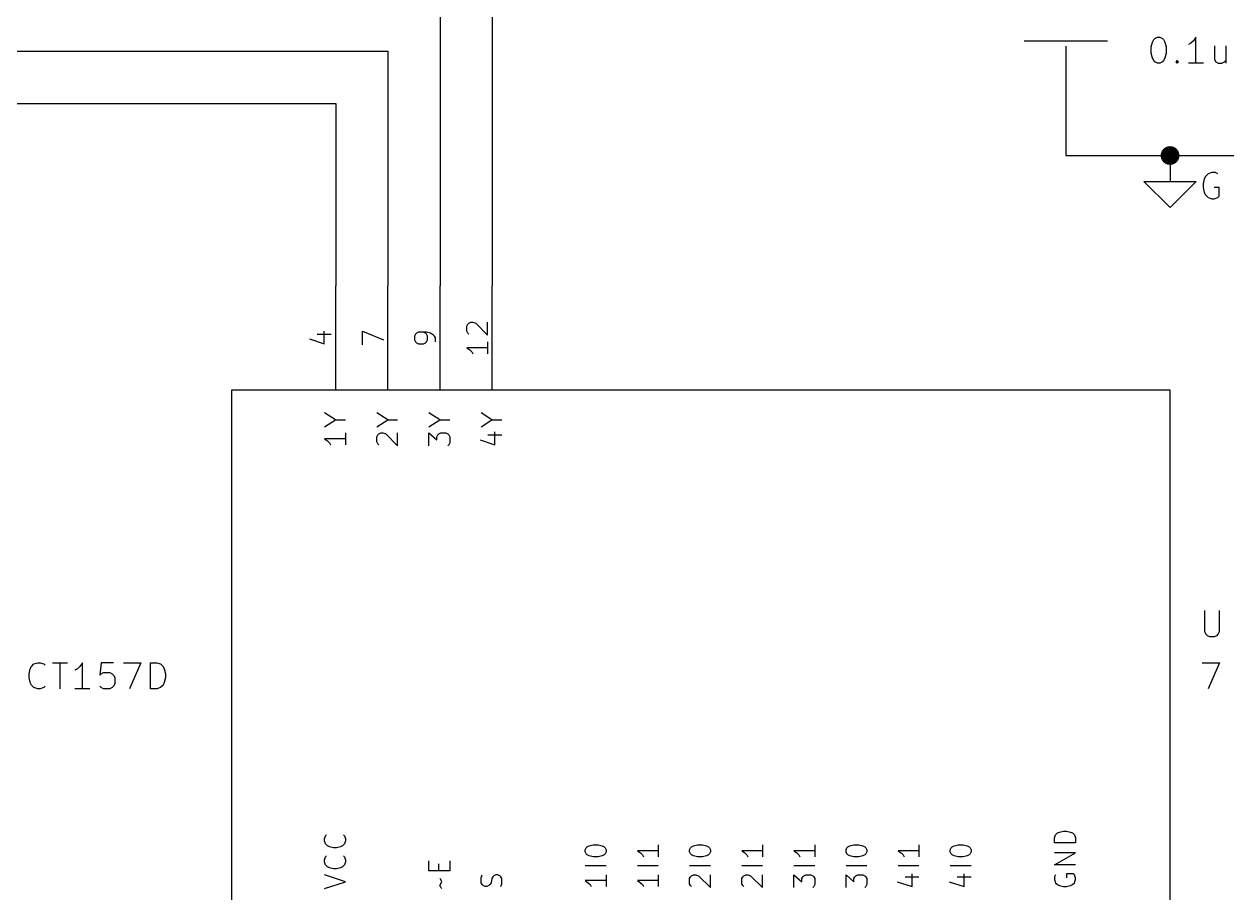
# Model space of a CAD drawing. Extents: x 0.4 to 16.1, y -11.3 to -0.4.
# Drawn here: x 8.502 to 10.809, y -3.014 to -1.348 of the extents above; entities that cross this region are included whole.
import ezdxf

# ---------------------------------------------------------------- set-up
doc = ezdxf.new("R2010")
doc.units = 0
doc.header["$MEASUREMENT"] = 0
for name, color, linetype in [('CYAN2', 4, 'CONTINUOUS'), ('GREEN3', 91, 'CONTINUOUS'), ('LYELLOW', 51, 'CONTINUOUS'), ('RED2', 1, 'CONTINUOUS'), ('RED3', 11, 'CONTINUOUS')]:
    doc.layers.add(name, color=color, linetype=linetype)

msp = doc.modelspace()

# ---------------------------------------------------------------- linework, layer by layer
at = {"layer": 'CYAN2', "linetype": 'CONTINUOUS'}
for p, q in [((10.6639, -1.3918), (10.6663, -1.3823)), ((10.6639, -1.3918), (10.6663, -1.3823)), ((10.6663, -1.3823), (10.6687, -1.3776)), ((10.6663, -1.3823), (10.6687, -1.3776)), ((10.6687, -1.3776), (10.671, -1.3752)), ((10.6687, -1.3776), (10.671, -1.3752)), ((10.671, -1.3752), (10.6758, -1.3728)), ((10.671, -1.3752), (10.6758, -1.3728)), ((10.6758, -1.3728), (10.6806, -1.3728)), ((10.6758, -1.3728), (10.6806, -1.3728)), ((10.6806, -1.3728), (10.6853, -1.3752)), ((10.6806, -1.3728), (10.6853, -1.3752)), ((10.6853, -1.3752), (10.6877, -1.3776)), ((10.6853, -1.3752), (10.6877, -1.3776)), ((10.6877, -1.3776), (10.6901, -1.3823)), ((10.6877, -1.3776), (10.6901, -1.3823)), ((10.6901, -1.3823), (10.6925, -1.3918)), ((10.6901, -1.3823), (10.6925, -1.3918)), ((10.7449, -1.3799), (10.7401, -1.3847)), ((10.7449, -1.3799), (10.7401, -1.3847)), ((10.7496, -1.3728), (10.7449, -1.3799)), ((10.7496, -1.3728), (10.7449, -1.3799)), ((10.7496, -1.4228), (10.7496, -1.3728)), ((10.7496, -1.4228), (10.7496, -1.3728)), ((10.6639, -1.4038), (10.6639, -1.3918)), ((10.6639, -1.4038), (10.6639, -1.3918)), ((10.6663, -1.4133), (10.6639, -1.4038)), ((10.6663, -1.4133), (10.6639, -1.4038)), ((10.6925, -1.4038), (10.6901, -1.4133)), ((10.6925, -1.4038), (10.6901, -1.4133)), ((10.6925, -1.3918), (10.6925, -1.4038)), ((10.6925, -1.3918), (10.6925, -1.4038)), ((10.7401, -1.3847), (10.7353, -1.3871)), ((10.7401, -1.3847), (10.7353, -1.3871)), ((10.7853, -1.3895), (10.7853, -1.4157)), ((10.7853, -1.3895), (10.7853, -1.4157)), ((10.8068, -1.3895), (10.8068, -1.4228)), ((10.8068, -1.3895), (10.8068, -1.4228)), ((10.6687, -1.418), (10.6663, -1.4133)), ((10.6687, -1.418), (10.6663, -1.4133)), ((10.671, -1.4204), (10.6687, -1.418)), ((10.671, -1.4204), (10.6687, -1.418)), ((10.6758, -1.4228), (10.671, -1.4204)), ((10.6758, -1.4228), (10.671, -1.4204)), ((10.6806, -1.4228), (10.6758, -1.4228)), ((10.6806, -1.4228), (10.6758, -1.4228)), ((10.6853, -1.4204), (10.6806, -1.4228)), ((10.6853, -1.4204), (10.6806, -1.4228)), ((10.6877, -1.418), (10.6853, -1.4204)), ((10.6877, -1.418), (10.6853, -1.4204)), ((10.6901, -1.4133), (10.6877, -1.418)), ((10.6901, -1.4133), (10.6877, -1.418)), ((10.7115, -1.4204), (10.7139, -1.418)), ((10.7115, -1.4204), (10.7139, -1.418)), ((10.7139, -1.4228), (10.7115, -1.4204)), ((10.7139, -1.4228), (10.7115, -1.4204)), ((10.7139, -1.418), (10.7163, -1.4204)), ((10.7139, -1.418), (10.7139, -1.4228)), ((10.7139, -1.418), (10.7163, -1.4204)), ((10.7139, -1.418), (10.7139, -1.4228)), ((10.7163, -1.4204), (10.7139, -1.4228)), ((10.7163, -1.4204), (10.7139, -1.4228)), ((10.7639, -1.4228), (10.7353, -1.4228)), ((10.7639, -1.4228), (10.7353, -1.4228)), ((10.7853, -1.4157), (10.7877, -1.4204)), ((10.7853, -1.4157), (10.7877, -1.4204)), ((10.7877, -1.4204), (10.7925, -1.4228)), ((10.7877, -1.4204), (10.7925, -1.4228)), ((10.7925, -1.4228), (10.7996, -1.4228)), ((10.7925, -1.4228), (10.7996, -1.4228)), ((10.7996, -1.4228), (10.8044, -1.4204)), ((10.7996, -1.4228), (10.8044, -1.4204)), ((10.8044, -1.4204), (10.8068, -1.418)), ((10.8044, -1.4204), (10.8068, -1.418)), ((10.7729, -1.6352), (10.7681, -1.6399)), ((10.78, -1.6328), (10.7729, -1.6352)), ((10.7871, -1.6328), (10.78, -1.6328)), ((10.7919, -1.6352), (10.7871, -1.6328)), ((10.7657, -1.6447), (10.7633, -1.6542)), ((10.7633, -1.6542), (10.7633, -1.6614)), ((10.7681, -1.6399), (10.7657, -1.6447)), ((10.7633, -1.6614), (10.7657, -1.6709)), ((10.7657, -1.6709), (10.7681, -1.6757)), ((10.7681, -1.6757), (10.7729, -1.6804)), ((10.7729, -1.6804), (10.78, -1.6828)), ((10.78, -1.6828), (10.7848, -1.6828)), ((10.7943, -1.6614), (10.7848, -1.6614)), ((10.7848, -1.6828), (10.7919, -1.6804)), ((10.7919, -1.6804), (10.7943, -1.678)), ((10.7943, -1.678), (10.7943, -1.6614)), ((9.0995, -2.1071), (9.0785, -2.0938)), ((9.0995, -2.1071), (9.0785, -2.0938)), ((9.1995, -2.1071), (9.1785, -2.0938)), ((9.1995, -2.1071), (9.1785, -2.0938)), ((9.2995, -2.1071), (9.2785, -2.0938)), ((9.2995, -2.1071), (9.2785, -2.0938)), ((9.3995, -2.1071), (9.3785, -2.0938)), ((9.3995, -2.1071), (9.3785, -2.0938)), ((9.0785, -2.1205), (9.0995, -2.1071)), ((9.0785, -2.1205), (9.0995, -2.1071)), ((9.0995, -2.1071), (9.1185, -2.1071)), ((9.0995, -2.1071), (9.1185, -2.1071)), ((9.1785, -2.1205), (9.1995, -2.1071)), ((9.1785, -2.1205), (9.1995, -2.1071)), ((9.1995, -2.1071), (9.2185, -2.1071)), ((9.1995, -2.1071), (9.2185, -2.1071)), ((9.2785, -2.1205), (9.2995, -2.1071)), ((9.2785, -2.1205), (9.2995, -2.1071)), ((9.2995, -2.1071), (9.3185, -2.1071)), ((9.2995, -2.1071), (9.3185, -2.1071)), ((9.3785, -2.1205), (9.3995, -2.1071)), ((9.3785, -2.1205), (9.3995, -2.1071)), ((9.3995, -2.1071), (9.4185, -2.1071)), ((9.3995, -2.1071), (9.4185, -2.1071)), ((9.1185, -2.1433), (9.0785, -2.1433)), ((9.0785, -2.1433), (9.0842, -2.1471)), ((9.1185, -2.1433), (9.0785, -2.1433)), ((9.0785, -2.1433), (9.0842, -2.1471)), ((9.1185, -2.1319), (9.1185, -2.1548)), ((9.1185, -2.1319), (9.1185, -2.1548)), ((9.1785, -2.1395), (9.1804, -2.1357)), ((9.1785, -2.1395), (9.1804, -2.1357)), ((9.1785, -2.149), (9.1785, -2.1395)), ((9.1785, -2.149), (9.1785, -2.1395)), ((9.1804, -2.1357), (9.1823, -2.1338)), ((9.1804, -2.1357), (9.1823, -2.1338)), ((9.1823, -2.1338), (9.1861, -2.1319)), ((9.1823, -2.1338), (9.1861, -2.1319)), ((9.1861, -2.1319), (9.1899, -2.1319)), ((9.1861, -2.1319), (9.1899, -2.1319)), ((9.1899, -2.1319), (9.1956, -2.1338)), ((9.1899, -2.1319), (9.1956, -2.1338)), ((9.1956, -2.1338), (9.2185, -2.1567)), ((9.1956, -2.1338), (9.2185, -2.1567)), ((9.2185, -2.1567), (9.2185, -2.1319)), ((9.2185, -2.1567), (9.2185, -2.1319)), ((9.2785, -2.1567), (9.2785, -2.1319)), ((9.2785, -2.1319), (9.2937, -2.1452)), ((9.2785, -2.1567), (9.2785, -2.1319)), ((9.2785, -2.1319), (9.2937, -2.1452)), ((9.2937, -2.1395), (9.2956, -2.1357)), ((9.2937, -2.1395), (9.2956, -2.1357)), ((9.2937, -2.1452), (9.2937, -2.1395)), ((9.2937, -2.1452), (9.2937, -2.1395)), ((9.2956, -2.1357), (9.2976, -2.1338)), ((9.2956, -2.1357), (9.2976, -2.1338)), ((9.2976, -2.1338), (9.3014, -2.1319)), ((9.2976, -2.1338), (9.3014, -2.1319)), ((9.3014, -2.1319), (9.3109, -2.1319)), ((9.3014, -2.1319), (9.3109, -2.1319)), ((9.3109, -2.1319), (9.3147, -2.1338)), ((9.3109, -2.1319), (9.3147, -2.1338)), ((9.3147, -2.1338), (9.3166, -2.1357)), ((9.3147, -2.1338), (9.3166, -2.1357)), ((9.3166, -2.1357), (9.3185, -2.1395)), ((9.3166, -2.1357), (9.3185, -2.1395)), ((9.3185, -2.1395), (9.3185, -2.151)), ((9.3185, -2.1395), (9.3185, -2.151)), ((9.3766, -2.1452), (9.4052, -2.1548)), ((9.3766, -2.1452), (9.4052, -2.1548)), ((9.3918, -2.1357), (9.4185, -2.1357)), ((9.3918, -2.1357), (9.4185, -2.1357)), ((9.4052, -2.1548), (9.4052, -2.13)), ((9.4052, -2.1548), (9.4052, -2.13)), ((9.0842, -2.1471), (9.088, -2.151)), ((9.0842, -2.1471), (9.088, -2.151)), ((9.088, -2.151), (9.0899, -2.1548)), ((9.088, -2.151), (9.0899, -2.1548)), ((9.1804, -2.1529), (9.1785, -2.149)), ((9.1804, -2.1529), (9.1785, -2.149)), ((9.1823, -2.1548), (9.1804, -2.1529)), ((9.1823, -2.1548), (9.1804, -2.1529)), ((9.3166, -2.1548), (9.3147, -2.1567)), ((9.3166, -2.1548), (9.3147, -2.1567)), ((9.3185, -2.151), (9.3166, -2.1548)), ((9.3185, -2.151), (9.3166, -2.1548)), ((10.7663, -2.4728), (10.7663, -2.5133)), ((10.7663, -2.4728), (10.7663, -2.5133)), ((10.7949, -2.5133), (10.7949, -2.4728)), ((10.7949, -2.5133), (10.7949, -2.4728)), ((10.7663, -2.5133), (10.7687, -2.518)), ((10.7663, -2.5133), (10.7687, -2.518)), ((10.7925, -2.518), (10.7949, -2.5133)), ((10.7925, -2.518), (10.7949, -2.5133)), ((10.7687, -2.518), (10.771, -2.5204)), ((10.7687, -2.518), (10.771, -2.5204)), ((10.771, -2.5204), (10.7758, -2.5228)), ((10.771, -2.5204), (10.7758, -2.5228)), ((10.7758, -2.5228), (10.7853, -2.5228)), ((10.7758, -2.5228), (10.7853, -2.5228)), ((10.7853, -2.5228), (10.7901, -2.5204)), ((10.7853, -2.5228), (10.7901, -2.5204)), ((10.7901, -2.5204), (10.7925, -2.518)), ((10.7901, -2.5204), (10.7925, -2.518)), ((8.5139, -2.5847), (8.5163, -2.5799)), ((8.5139, -2.5847), (8.5163, -2.5799)), ((8.5163, -2.5799), (8.521, -2.5752)), ((8.5163, -2.5799), (8.521, -2.5752)), ((8.521, -2.5752), (8.5282, -2.5728)), ((8.521, -2.5752), (8.5282, -2.5728)), ((8.5282, -2.5728), (8.5329, -2.5728)), ((8.5282, -2.5728), (8.5329, -2.5728)), ((8.5329, -2.5728), (8.5401, -2.5752)), ((8.5329, -2.5728), (8.5401, -2.5752)), ((8.5401, -2.5752), (8.5425, -2.5776)), ((8.5401, -2.5752), (8.5425, -2.5776)), ((8.5568, -2.5728), (8.5853, -2.5728)), ((8.5568, -2.5728), (8.5853, -2.5728)), ((8.571, -2.6228), (8.571, -2.5728)), ((8.571, -2.6228), (8.571, -2.5728)), ((8.6091, -2.5799), (8.6044, -2.5847)), ((8.6091, -2.5799), (8.6044, -2.5847)), ((8.6139, -2.5728), (8.6091, -2.5799)), ((8.6139, -2.5728), (8.6091, -2.5799)), ((8.6139, -2.6228), (8.6139, -2.5728)), ((8.6139, -2.6228), (8.6139, -2.5728)), ((8.6496, -2.5728), (8.6472, -2.5966)), ((8.6496, -2.5728), (8.6472, -2.5966)), ((8.6734, -2.5728), (8.6496, -2.5728)), ((8.6734, -2.5728), (8.6496, -2.5728)), ((8.6925, -2.5728), (8.7258, -2.5728)), ((8.6925, -2.5728), (8.7258, -2.5728)), ((8.7258, -2.5728), (8.7044, -2.6228)), ((8.7258, -2.5728), (8.7044, -2.6228)), ((8.7448, -2.6228), (8.7448, -2.5728)), ((8.7448, -2.5728), (8.7568, -2.5728)), ((8.7448, -2.6228), (8.7448, -2.5728)), ((8.7448, -2.5728), (8.7568, -2.5728)), ((8.7568, -2.5728), (8.7639, -2.5752)), ((8.7568, -2.5728), (8.7639, -2.5752)), ((8.7639, -2.5752), (8.7687, -2.5799)), ((8.7639, -2.5752), (8.7687, -2.5799)), ((8.7687, -2.5799), (8.771, -2.5847)), ((8.7687, -2.5799), (8.771, -2.5847)), ((10.7615, -2.5728), (10.7949, -2.5728)), ((10.7615, -2.5728), (10.7949, -2.5728)), ((10.7949, -2.5728), (10.7734, -2.6228)), ((10.7949, -2.5728), (10.7734, -2.6228)), ((8.5115, -2.5942), (8.5139, -2.5847)), ((8.5115, -2.5942), (8.5139, -2.5847)), ((8.5115, -2.6014), (8.5115, -2.5942)), ((8.5115, -2.6014), (8.5115, -2.5942)), ((8.5139, -2.6109), (8.5115, -2.6014)), ((8.5139, -2.6109), (8.5115, -2.6014)), ((8.6044, -2.5847), (8.5996, -2.5871)), ((8.6044, -2.5847), (8.5996, -2.5871)), ((8.6472, -2.5966), (8.6496, -2.5942)), ((8.6472, -2.5966), (8.6496, -2.5942)), ((8.6496, -2.5942), (8.6544, -2.5918)), ((8.6496, -2.5942), (8.6544, -2.5918)), ((8.6544, -2.5918), (8.6663, -2.5918)), ((8.6544, -2.5918), (8.6663, -2.5918)), ((8.6663, -2.5918), (8.671, -2.5942)), ((8.6663, -2.5918), (8.671, -2.5942)), ((8.671, -2.5942), (8.6734, -2.5966)), ((8.671, -2.5942), (8.6734, -2.5966)), ((8.6734, -2.5966), (8.6758, -2.6014)), ((8.6734, -2.5966), (8.6758, -2.6014)), ((8.6758, -2.6014), (8.6758, -2.6133)), ((8.6758, -2.6014), (8.6758, -2.6133)), ((8.771, -2.5847), (8.7734, -2.5942)), ((8.771, -2.5847), (8.7734, -2.5942)), ((8.7734, -2.6014), (8.771, -2.6109)), ((8.7734, -2.6014), (8.771, -2.6109)), ((8.7734, -2.5942), (8.7734, -2.6014)), ((8.7734, -2.5942), (8.7734, -2.6014)), ((8.5163, -2.6157), (8.5139, -2.6109)), ((8.5163, -2.6157), (8.5139, -2.6109)), ((8.521, -2.6204), (8.5163, -2.6157)), ((8.521, -2.6204), (8.5163, -2.6157)), ((8.5282, -2.6228), (8.521, -2.6204)), ((8.5282, -2.6228), (8.521, -2.6204)), ((8.5329, -2.6228), (8.5282, -2.6228)), ((8.5329, -2.6228), (8.5282, -2.6228)), ((8.5401, -2.6204), (8.5329, -2.6228)), ((8.5401, -2.6204), (8.5329, -2.6228)), ((8.5425, -2.618), (8.5401, -2.6204)), ((8.5425, -2.618), (8.5401, -2.6204)), ((8.6282, -2.6228), (8.5996, -2.6228)), ((8.6282, -2.6228), (8.5996, -2.6228)), ((8.6496, -2.6204), (8.6472, -2.618)), ((8.6496, -2.6204), (8.6472, -2.618)), ((8.6544, -2.6228), (8.6496, -2.6204)), ((8.6544, -2.6228), (8.6496, -2.6204)), ((8.6663, -2.6228), (8.6544, -2.6228)), ((8.6663, -2.6228), (8.6544, -2.6228)), ((8.671, -2.6204), (8.6663, -2.6228)), ((8.671, -2.6204), (8.6663, -2.6228)), ((8.6734, -2.618), (8.671, -2.6204)), ((8.6734, -2.618), (8.671, -2.6204)), ((8.6758, -2.6133), (8.6734, -2.618)), ((8.6758, -2.6133), (8.6734, -2.618)), ((8.7568, -2.6228), (8.7448, -2.6228)), ((8.7568, -2.6228), (8.7448, -2.6228)), ((8.7639, -2.6204), (8.7568, -2.6228)), ((8.7639, -2.6204), (8.7568, -2.6228)), ((8.7687, -2.6157), (8.7639, -2.6204)), ((8.7687, -2.6157), (8.7639, -2.6204)), ((8.771, -2.6109), (8.7687, -2.6157)), ((8.771, -2.6109), (8.7687, -2.6157)), ((9.0785, -2.9109), (9.0804, -2.9052)), ((9.0785, -2.9109), (9.0804, -2.9052)), ((9.0804, -2.9052), (9.0823, -2.9033)), ((9.0804, -2.9052), (9.0823, -2.9033)), ((9.1147, -2.9033), (9.1166, -2.9052)), ((9.1147, -2.9033), (9.1166, -2.9052)), ((9.1166, -2.9052), (9.1185, -2.9109)), ((9.1166, -2.9052), (9.1185, -2.9109)), ((10.4785, -2.909), (10.4804, -2.9033)), ((10.4785, -2.909), (10.4804, -2.9033)), ((10.4804, -2.9033), (10.4842, -2.8995)), ((10.4804, -2.9033), (10.4842, -2.8995)), ((10.4842, -2.8995), (10.488, -2.8976)), ((10.4842, -2.8995), (10.488, -2.8976)), ((10.488, -2.8976), (10.4956, -2.8957)), ((10.488, -2.8976), (10.4956, -2.8957)), ((10.4956, -2.8957), (10.5014, -2.8957)), ((10.4956, -2.8957), (10.5014, -2.8957)), ((10.5014, -2.8957), (10.509, -2.8976)), ((10.5014, -2.8957), (10.509, -2.8976)), ((10.509, -2.8976), (10.5128, -2.8995)), ((10.509, -2.8976), (10.5128, -2.8995)), ((10.5128, -2.8995), (10.5166, -2.9033)), ((10.5128, -2.8995), (10.5166, -2.9033)), ((10.5166, -2.9033), (10.5185, -2.909)), ((10.5166, -2.9033), (10.5185, -2.909)), ((9.0785, -2.9148), (9.0785, -2.9109)), ((9.0785, -2.9148), (9.0785, -2.9109)), ((9.0804, -2.9205), (9.0785, -2.9148)), ((9.0804, -2.9205), (9.0785, -2.9148)), ((9.0842, -2.9243), (9.0804, -2.9205)), ((9.0842, -2.9243), (9.0804, -2.9205)), ((9.088, -2.9262), (9.0842, -2.9243)), ((9.088, -2.9262), (9.0842, -2.9243)), ((9.0956, -2.9281), (9.088, -2.9262)), ((9.0956, -2.9281), (9.088, -2.9262)), ((9.1014, -2.9281), (9.0956, -2.9281)), ((9.1014, -2.9281), (9.0956, -2.9281)), ((9.109, -2.9262), (9.1014, -2.9281)), ((9.109, -2.9262), (9.1014, -2.9281)), ((9.1128, -2.9243), (9.109, -2.9262)), ((9.1128, -2.9243), (9.109, -2.9262)), ((9.1166, -2.9205), (9.1128, -2.9243)), ((9.1166, -2.9205), (9.1128, -2.9243)), ((9.1185, -2.9148), (9.1166, -2.9205)), ((9.1185, -2.9148), (9.1166, -2.9205)), ((9.1185, -2.9109), (9.1185, -2.9148)), ((9.1185, -2.9109), (9.1185, -2.9148)), ((9.5785, -2.9319), (9.5804, -2.9281)), ((9.5785, -2.9319), (9.5804, -2.9281)), ((9.5804, -2.9281), (9.5823, -2.9262)), ((9.5804, -2.9281), (9.5823, -2.9262)), ((9.5823, -2.9262), (9.5861, -2.9243)), ((9.5823, -2.9262), (9.5861, -2.9243)), ((9.5861, -2.9243), (9.5937, -2.9224)), ((9.5861, -2.9243), (9.5937, -2.9224)), ((9.5937, -2.9224), (9.6033, -2.9224)), ((9.5937, -2.9224), (9.6033, -2.9224)), ((9.6033, -2.9224), (9.6109, -2.9243)), ((9.6033, -2.9224), (9.6109, -2.9243)), ((9.6109, -2.9243), (9.6147, -2.9262)), ((9.6109, -2.9243), (9.6147, -2.9262)), ((9.6147, -2.9262), (9.6166, -2.9281)), ((9.6147, -2.9262), (9.6166, -2.9281)), ((9.6166, -2.9281), (9.6185, -2.9319)), ((9.6166, -2.9281), (9.6185, -2.9319)), ((9.7185, -2.9224), (9.7185, -2.9452)), ((9.7185, -2.9224), (9.7185, -2.9452)), ((9.7785, -2.9319), (9.7804, -2.9281)), ((9.7785, -2.9319), (9.7804, -2.9281)), ((9.7804, -2.9281), (9.7823, -2.9262)), ((9.7804, -2.9281), (9.7823, -2.9262)), ((9.7823, -2.9262), (9.7861, -2.9243)), ((9.7823, -2.9262), (9.7861, -2.9243)), ((9.7861, -2.9243), (9.7937, -2.9224)), ((9.7861, -2.9243), (9.7937, -2.9224)), ((9.7937, -2.9224), (9.8033, -2.9224)), ((9.7937, -2.9224), (9.8033, -2.9224)), ((9.8033, -2.9224), (9.8109, -2.9243)), ((9.8033, -2.9224), (9.8109, -2.9243)), ((9.8109, -2.9243), (9.8147, -2.9262)), ((9.8109, -2.9243), (9.8147, -2.9262)), ((9.8147, -2.9262), (9.8166, -2.9281)), ((9.8147, -2.9262), (9.8166, -2.9281)), ((9.8166, -2.9281), (9.8185, -2.9319)), ((9.8166, -2.9281), (9.8185, -2.9319)), ((9.9185, -2.9224), (9.9185, -2.9452)), ((9.9185, -2.9224), (9.9185, -2.9452)), ((10.0185, -2.9224), (10.0185, -2.9452)), ((10.0185, -2.9224), (10.0185, -2.9452)), ((10.0785, -2.9319), (10.0804, -2.9281)), ((10.0785, -2.9319), (10.0804, -2.9281)), ((10.0804, -2.9281), (10.0823, -2.9262)), ((10.0804, -2.9281), (10.0823, -2.9262)), ((10.0823, -2.9262), (10.0861, -2.9243)), ((10.0823, -2.9262), (10.0861, -2.9243)), ((10.0861, -2.9243), (10.0937, -2.9224)), ((10.0861, -2.9243), (10.0937, -2.9224)), ((10.0937, -2.9224), (10.1033, -2.9224)), ((10.0937, -2.9224), (10.1033, -2.9224)), ((10.1033, -2.9224), (10.1109, -2.9243)), ((10.1033, -2.9224), (10.1109, -2.9243)), ((10.1109, -2.9243), (10.1147, -2.9262)), ((10.1109, -2.9243), (10.1147, -2.9262)), ((10.1147, -2.9262), (10.1166, -2.9281)), ((10.1147, -2.9262), (10.1166, -2.9281)), ((10.1166, -2.9281), (10.1185, -2.9319)), ((10.1166, -2.9281), (10.1185, -2.9319)), ((10.2185, -2.9224), (10.2185, -2.9452)), ((10.2185, -2.9224), (10.2185, -2.9452)), ((10.2785, -2.9319), (10.2804, -2.9281)), ((10.2785, -2.9319), (10.2804, -2.9281)), ((10.2804, -2.9281), (10.2823, -2.9262)), ((10.2804, -2.9281), (10.2823, -2.9262)), ((10.2823, -2.9262), (10.2861, -2.9243)), ((10.2823, -2.9262), (10.2861, -2.9243)), ((10.2861, -2.9243), (10.2937, -2.9224)), ((10.2861, -2.9243), (10.2937, -2.9224)), ((10.2937, -2.9224), (10.3033, -2.9224)), ((10.2937, -2.9224), (10.3033, -2.9224)), ((10.3033, -2.9224), (10.3109, -2.9243)), ((10.3033, -2.9224), (10.3109, -2.9243)), ((10.3109, -2.9243), (10.3147, -2.9262)), ((10.3109, -2.9243), (10.3147, -2.9262)), ((10.3147, -2.9262), (10.3166, -2.9281)), ((10.3147, -2.9262), (10.3166, -2.9281)), ((10.3166, -2.9281), (10.3185, -2.9319)), ((10.3166, -2.9281), (10.3185, -2.9319)), ((10.4785, -2.9186), (10.4785, -2.909)), ((10.4785, -2.9186), (10.4785, -2.909)), ((10.5185, -2.9186), (10.4785, -2.9186)), ((10.5185, -2.9186), (10.4785, -2.9186)), ((10.5185, -2.909), (10.5185, -2.9186)), ((10.5185, -2.909), (10.5185, -2.9186)), ((9.0785, -2.9509), (9.0804, -2.9452)), ((9.0785, -2.9509), (9.0804, -2.9452)), ((9.0785, -2.9548), (9.0785, -2.9509)), ((9.0785, -2.9548), (9.0785, -2.9509)), ((9.0804, -2.9452), (9.0823, -2.9433)), ((9.0804, -2.9452), (9.0823, -2.9433)), ((9.1147, -2.9433), (9.1166, -2.9452)), ((9.1147, -2.9433), (9.1166, -2.9452)), ((9.1166, -2.9452), (9.1185, -2.9509)), ((9.1166, -2.9452), (9.1185, -2.9509)), ((9.1185, -2.9509), (9.1185, -2.9548)), ((9.1185, -2.9509), (9.1185, -2.9548)), ((9.2785, -2.9719), (9.2785, -2.9529)), ((9.2785, -2.9719), (9.2785, -2.9529)), ((9.3185, -2.9529), (9.3185, -2.9719)), ((9.3185, -2.9529), (9.3185, -2.9719)), ((9.5785, -2.9357), (9.5785, -2.9319)), ((9.5785, -2.9357), (9.5785, -2.9319)), ((9.5804, -2.9395), (9.5785, -2.9357)), ((9.5804, -2.9395), (9.5785, -2.9357)), ((9.5823, -2.9414), (9.5804, -2.9395)), ((9.5823, -2.9414), (9.5804, -2.9395)), ((9.5861, -2.9433), (9.5823, -2.9414)), ((9.5861, -2.9433), (9.5823, -2.9414)), ((9.5937, -2.9452), (9.5861, -2.9433)), ((9.5937, -2.9452), (9.5861, -2.9433)), ((9.6033, -2.9452), (9.5937, -2.9452)), ((9.6033, -2.9452), (9.5937, -2.9452)), ((9.6109, -2.9433), (9.6033, -2.9452)), ((9.6109, -2.9433), (9.6033, -2.9452)), ((9.6147, -2.9414), (9.6109, -2.9433)), ((9.6147, -2.9414), (9.6109, -2.9433)), ((9.6166, -2.9395), (9.6147, -2.9414)), ((9.6166, -2.9395), (9.6147, -2.9414)), ((9.6185, -2.9357), (9.6166, -2.9395)), ((9.6185, -2.9357), (9.6166, -2.9395)), ((9.6185, -2.9319), (9.6185, -2.9357)), ((9.6185, -2.9319), (9.6185, -2.9357)), ((9.7185, -2.9338), (9.6785, -2.9338)), ((9.6785, -2.9338), (9.6842, -2.9376)), ((9.7185, -2.9338), (9.6785, -2.9338)), ((9.6785, -2.9338), (9.6842, -2.9376)), ((9.6842, -2.9376), (9.688, -2.9414)), ((9.6842, -2.9376), (9.688, -2.9414)), ((9.688, -2.9414), (9.6899, -2.9452)), ((9.688, -2.9414), (9.6899, -2.9452)), ((9.7785, -2.9357), (9.7785, -2.9319)), ((9.7785, -2.9357), (9.7785, -2.9319)), ((9.7804, -2.9395), (9.7785, -2.9357)), ((9.7804, -2.9395), (9.7785, -2.9357)), ((9.7823, -2.9414), (9.7804, -2.9395)), ((9.7823, -2.9414), (9.7804, -2.9395)), ((9.7861, -2.9433), (9.7823, -2.9414)), ((9.7861, -2.9433), (9.7823, -2.9414)), ((9.7937, -2.9452), (9.7861, -2.9433)), ((9.7937, -2.9452), (9.7861, -2.9433)), ((9.8033, -2.9452), (9.7937, -2.9452)), ((9.8033, -2.9452), (9.7937, -2.9452)), ((9.8109, -2.9433), (9.8033, -2.9452)), ((9.8109, -2.9433), (9.8033, -2.9452)), ((9.8147, -2.9414), (9.8109, -2.9433)), ((9.8147, -2.9414), (9.8109, -2.9433)), ((9.8166, -2.9395), (9.8147, -2.9414)), ((9.8166, -2.9395), (9.8147, -2.9414)), ((9.8185, -2.9357), (9.8166, -2.9395)), ((9.8185, -2.9357), (9.8166, -2.9395)), ((9.8185, -2.9319), (9.8185, -2.9357)), ((9.8185, -2.9319), (9.8185, -2.9357)), ((9.9185, -2.9338), (9.8785, -2.9338)), ((9.8785, -2.9338), (9.8842, -2.9376)), ((9.9185, -2.9338), (9.8785, -2.9338)), ((9.8785, -2.9338), (9.8842, -2.9376)), ((9.8842, -2.9376), (9.888, -2.9414)), ((9.8842, -2.9376), (9.888, -2.9414)), ((9.888, -2.9414), (9.8899, -2.9452)), ((9.888, -2.9414), (9.8899, -2.9452)), ((10.0185, -2.9338), (9.9785, -2.9338)), ((9.9785, -2.9338), (9.9842, -2.9376)), ((10.0185, -2.9338), (9.9785, -2.9338)), ((9.9785, -2.9338), (9.9842, -2.9376)), ((9.9842, -2.9376), (9.988, -2.9414)), ((9.9842, -2.9376), (9.988, -2.9414)), ((9.988, -2.9414), (9.9899, -2.9452)), ((9.988, -2.9414), (9.9899, -2.9452)), ((10.0785, -2.9357), (10.0785, -2.9319)), ((10.0785, -2.9357), (10.0785, -2.9319)), ((10.0804, -2.9395), (10.0785, -2.9357)), ((10.0804, -2.9395), (10.0785, -2.9357)), ((10.0823, -2.9414), (10.0804, -2.9395)), ((10.0823, -2.9414), (10.0804, -2.9395)), ((10.0861, -2.9433), (10.0823, -2.9414)), ((10.0861, -2.9433), (10.0823, -2.9414)), ((10.0937, -2.9452), (10.0861, -2.9433)), ((10.0937, -2.9452), (10.0861, -2.9433)), ((10.1033, -2.9452), (10.0937, -2.9452)), ((10.1033, -2.9452), (10.0937, -2.9452)), ((10.1109, -2.9433), (10.1033, -2.9452)), ((10.1109, -2.9433), (10.1033, -2.9452)), ((10.1147, -2.9414), (10.1109, -2.9433)), ((10.1147, -2.9414), (10.1109, -2.9433)), ((10.1166, -2.9395), (10.1147, -2.9414)), ((10.1166, -2.9395), (10.1147, -2.9414)), ((10.1185, -2.9357), (10.1166, -2.9395)), ((10.1185, -2.9357), (10.1166, -2.9395)), ((10.1185, -2.9319), (10.1185, -2.9357)), ((10.1185, -2.9319), (10.1185, -2.9357)), ((10.2185, -2.9338), (10.1785, -2.9338)), ((10.1785, -2.9338), (10.1842, -2.9376)), ((10.2185, -2.9338), (10.1785, -2.9338)), ((10.1785, -2.9338), (10.1842, -2.9376)), ((10.1842, -2.9376), (10.188, -2.9414)), ((10.1842, -2.9376), (10.188, -2.9414)), ((10.188, -2.9414), (10.1899, -2.9452)), ((10.188, -2.9414), (10.1899, -2.9452)), ((10.2785, -2.9357), (10.2785, -2.9319)), ((10.2785, -2.9357), (10.2785, -2.9319)), ((10.2804, -2.9395), (10.2785, -2.9357)), ((10.2804, -2.9395), (10.2785, -2.9357)), ((10.2823, -2.9414), (10.2804, -2.9395)), ((10.2823, -2.9414), (10.2804, -2.9395)), ((10.2861, -2.9433), (10.2823, -2.9414)), ((10.2861, -2.9433), (10.2823, -2.9414)), ((10.2937, -2.9452), (10.2861, -2.9433)), ((10.2937, -2.9452), (10.2861, -2.9433)), ((10.3033, -2.9452), (10.2937, -2.9452)), ((10.3033, -2.9452), (10.2937, -2.9452)), ((10.3109, -2.9433), (10.3033, -2.9452)), ((10.3109, -2.9433), (10.3033, -2.9452)), ((10.3147, -2.9414), (10.3109, -2.9433)), ((10.3147, -2.9414), (10.3109, -2.9433)), ((10.3166, -2.9395), (10.3147, -2.9414)), ((10.3166, -2.9395), (10.3147, -2.9414)), ((10.3185, -2.9357), (10.3166, -2.9395)), ((10.3185, -2.9357), (10.3166, -2.9395)), ((10.3185, -2.9319), (10.3185, -2.9357)), ((10.3185, -2.9319), (10.3185, -2.9357)), ((10.4785, -2.9605), (10.5185, -2.9376)), ((10.5185, -2.9376), (10.4785, -2.9376)), ((10.4785, -2.9605), (10.5185, -2.9376)), ((10.5185, -2.9376), (10.4785, -2.9376)), ((9.0804, -2.9605), (9.0785, -2.9548)), ((9.0804, -2.9605), (9.0785, -2.9548)), ((9.0842, -2.9643), (9.0804, -2.9605)), ((9.0842, -2.9643), (9.0804, -2.9605)), ((9.088, -2.9662), (9.0842, -2.9643)), ((9.088, -2.9662), (9.0842, -2.9643)), ((9.0956, -2.9681), (9.088, -2.9662)), ((9.0956, -2.9681), (9.088, -2.9662)), ((9.1014, -2.9681), (9.0956, -2.9681)), ((9.1014, -2.9681), (9.0956, -2.9681)), ((9.109, -2.9662), (9.1014, -2.9681)), ((9.109, -2.9662), (9.1014, -2.9681)), ((9.1128, -2.9643), (9.109, -2.9662)), ((9.1128, -2.9643), (9.109, -2.9662)), ((9.1166, -2.9605), (9.1128, -2.9643)), ((9.1166, -2.9605), (9.1128, -2.9643)), ((9.1185, -2.9548), (9.1166, -2.9605)), ((9.1185, -2.9548), (9.1166, -2.9605)), ((9.3185, -2.9719), (9.2785, -2.9719)), ((9.3185, -2.9719), (9.2785, -2.9719)), ((9.2976, -2.9719), (9.2976, -2.9586)), ((9.2976, -2.9719), (9.2976, -2.9586)), ((9.6185, -2.9624), (9.5785, -2.9624)), ((9.6185, -2.9624), (9.5785, -2.9624)), ((9.7185, -2.9624), (9.6785, -2.9624)), ((9.7185, -2.9624), (9.6785, -2.9624)), ((9.8185, -2.9624), (9.7785, -2.9624)), ((9.8185, -2.9624), (9.7785, -2.9624)), ((9.9185, -2.9624), (9.8785, -2.9624)), ((9.9185, -2.9624), (9.8785, -2.9624)), ((10.0185, -2.9624), (9.9785, -2.9624)), ((10.0185, -2.9624), (9.9785, -2.9624)), ((10.1185, -2.9624), (10.0785, -2.9624)), ((10.1185, -2.9624), (10.0785, -2.9624)), ((10.2185, -2.9624), (10.1785, -2.9624)), ((10.2185, -2.9624), (10.1785, -2.9624)), ((10.3185, -2.9624), (10.2785, -2.9624)), ((10.3185, -2.9624), (10.2785, -2.9624)), ((10.5185, -2.9605), (10.4785, -2.9605)), ((10.5185, -2.9605), (10.4785, -2.9605)), ((9.1185, -2.9929), (9.0785, -2.9795)), ((9.1185, -2.9929), (9.0785, -2.9795)), ((9.0785, -3.0062), (9.1185, -2.9929)), ((9.0785, -3.0062), (9.1185, -2.9929)), ((9.3014, -2.989), (9.2995, -2.9871)), ((9.3014, -2.989), (9.2995, -2.9871)), ((9.2995, -3.0005), (9.3033, -2.9929)), ((9.2995, -3.0005), (9.3033, -2.9929)), ((9.3033, -2.9929), (9.3014, -2.989)), ((9.3033, -2.9929), (9.3014, -2.989)), ((9.3785, -2.9852), (9.3804, -2.9795)), ((9.3785, -2.9852), (9.3804, -2.9795)), ((9.3785, -2.9948), (9.3785, -2.9852)), ((9.3785, -2.9948), (9.3785, -2.9852)), ((9.3804, -2.9986), (9.3785, -2.9948)), ((9.3804, -2.9986), (9.3785, -2.9948)), ((9.3823, -3.0005), (9.3804, -2.9986)), ((9.3823, -3.0005), (9.3804, -2.9986)), ((9.3956, -2.9986), (9.3937, -3.0005)), ((9.3956, -2.9986), (9.3937, -3.0005)), ((9.3976, -2.9948), (9.3956, -2.9986)), ((9.3976, -2.9948), (9.3956, -2.9986)), ((9.3995, -2.9871), (9.3976, -2.9948)), ((9.3995, -2.9871), (9.3976, -2.9948)), ((9.4014, -2.9833), (9.3995, -2.9871)), ((9.4014, -2.9833), (9.3995, -2.9871)), ((9.4033, -2.9814), (9.4014, -2.9833)), ((9.4033, -2.9814), (9.4014, -2.9833)), ((9.4071, -2.9795), (9.4033, -2.9814)), ((9.4071, -2.9795), (9.4033, -2.9814)), ((9.4109, -2.9795), (9.4071, -2.9795)), ((9.4109, -2.9795), (9.4071, -2.9795)), ((9.4147, -2.9814), (9.4109, -2.9795)), ((9.4147, -2.9814), (9.4109, -2.9795)), ((9.4166, -2.9833), (9.4147, -2.9814)), ((9.4166, -2.9833), (9.4147, -2.9814)), ((9.4185, -2.9871), (9.4166, -2.9833)), ((9.4185, -2.9871), (9.4166, -2.9833)), ((9.4166, -3.0024), (9.4185, -2.9967)), ((9.4166, -3.0024), (9.4185, -2.9967)), ((9.4185, -2.9967), (9.4185, -2.9871)), ((9.4185, -2.9967), (9.4185, -2.9871)), ((9.6185, -2.9909), (9.5785, -2.9909)), ((9.5785, -2.9909), (9.5842, -2.9948)), ((9.6185, -2.9909), (9.5785, -2.9909)), ((9.5785, -2.9909), (9.5842, -2.9948)), ((9.5842, -2.9948), (9.588, -2.9986)), ((9.5842, -2.9948), (9.588, -2.9986)), ((9.588, -2.9986), (9.5899, -3.0024)), ((9.588, -2.9986), (9.5899, -3.0024)), ((9.6185, -2.9795), (9.6185, -3.0024)), ((9.6185, -2.9795), (9.6185, -3.0024)), ((9.7185, -2.9909), (9.6785, -2.9909)), ((9.6785, -2.9909), (9.6842, -2.9948)), ((9.7185, -2.9909), (9.6785, -2.9909)), ((9.6785, -2.9909), (9.6842, -2.9948)), ((9.6842, -2.9948), (9.688, -2.9986)), ((9.6842, -2.9948), (9.688, -2.9986)), ((9.688, -2.9986), (9.6899, -3.0024)), ((9.688, -2.9986), (9.6899, -3.0024)), ((9.7185, -2.9795), (9.7185, -3.0024)), ((9.7185, -2.9795), (9.7185, -3.0024)), ((9.7785, -2.9871), (9.7804, -2.9833)), ((9.7785, -2.9871), (9.7804, -2.9833)), ((9.7785, -2.9967), (9.7785, -2.9871)), ((9.7785, -2.9967), (9.7785, -2.9871)), ((9.7804, -3.0005), (9.7785, -2.9967)), ((9.7804, -3.0005), (9.7785, -2.9967)), ((9.7804, -2.9833), (9.7823, -2.9814)), ((9.7804, -2.9833), (9.7823, -2.9814)), ((9.7823, -2.9814), (9.7861, -2.9795)), ((9.7823, -2.9814), (9.7861, -2.9795)), ((9.7861, -2.9795), (9.7899, -2.9795)), ((9.7861, -2.9795), (9.7899, -2.9795)), ((9.7899, -2.9795), (9.7956, -2.9814)), ((9.7899, -2.9795), (9.7956, -2.9814)), ((9.7956, -2.9814), (9.8185, -3.0043)), ((9.7956, -2.9814), (9.8185, -3.0043)), ((9.8185, -3.0043), (9.8185, -2.9795)), ((9.8185, -3.0043), (9.8185, -2.9795)), ((9.8785, -2.9871), (9.8804, -2.9833)), ((9.8785, -2.9871), (9.8804, -2.9833)), ((9.8785, -2.9967), (9.8785, -2.9871)), ((9.8785, -2.9967), (9.8785, -2.9871)), ((9.8804, -3.0005), (9.8785, -2.9967)), ((9.8804, -3.0005), (9.8785, -2.9967)), ((9.8804, -2.9833), (9.8823, -2.9814)), ((9.8804, -2.9833), (9.8823, -2.9814)), ((9.8823, -2.9814), (9.8861, -2.9795)), ((9.8823, -2.9814), (9.8861, -2.9795)), ((9.8861, -2.9795), (9.8899, -2.9795)), ((9.8861, -2.9795), (9.8899, -2.9795)), ((9.8899, -2.9795), (9.8956, -2.9814)), ((9.8899, -2.9795), (9.8956, -2.9814)), ((9.8956, -2.9814), (9.9185, -3.0043)), ((9.8956, -2.9814), (9.9185, -3.0043)), ((9.9185, -3.0043), (9.9185, -2.9795)), ((9.9185, -3.0043), (9.9185, -2.9795)), ((9.9785, -3.0043), (9.9785, -2.9795)), ((9.9785, -2.9795), (9.9937, -2.9929)), ((9.9785, -3.0043), (9.9785, -2.9795)), ((9.9785, -2.9795), (9.9937, -2.9929)), ((9.9937, -2.9871), (9.9956, -2.9833)), ((9.9937, -2.9871), (9.9956, -2.9833)), ((9.9937, -2.9929), (9.9937, -2.9871)), ((9.9937, -2.9929), (9.9937, -2.9871)), ((9.9956, -2.9833), (9.9976, -2.9814)), ((9.9956, -2.9833), (9.9976, -2.9814)), ((9.9976, -2.9814), (10.0014, -2.9795)), ((9.9976, -2.9814), (10.0014, -2.9795)), ((10.0014, -2.9795), (10.0109, -2.9795)), ((10.0014, -2.9795), (10.0109, -2.9795)), ((10.0109, -2.9795), (10.0147, -2.9814)), ((10.0109, -2.9795), (10.0147, -2.9814)), ((10.0147, -2.9814), (10.0166, -2.9833)), ((10.0147, -2.9814), (10.0166, -2.9833)), ((10.0166, -2.9833), (10.0185, -2.9871)), ((10.0166, -2.9833), (10.0185, -2.9871)), ((10.0185, -2.9986), (10.0166, -3.0024)), ((10.0185, -2.9986), (10.0166, -3.0024)), ((10.0185, -2.9871), (10.0185, -2.9986)), ((10.0185, -2.9871), (10.0185, -2.9986)), ((10.0785, -3.0043), (10.0785, -2.9795)), ((10.0785, -2.9795), (10.0937, -2.9929)), ((10.0785, -3.0043), (10.0785, -2.9795)), ((10.0785, -2.9795), (10.0937, -2.9929)), ((10.0937, -2.9871), (10.0956, -2.9833)), ((10.0937, -2.9871), (10.0956, -2.9833)), ((10.0937, -2.9929), (10.0937, -2.9871)), ((10.0937, -2.9929), (10.0937, -2.9871)), ((10.0956, -2.9833), (10.0976, -2.9814)), ((10.0956, -2.9833), (10.0976, -2.9814)), ((10.0976, -2.9814), (10.1014, -2.9795)), ((10.0976, -2.9814), (10.1014, -2.9795)), ((10.1014, -2.9795), (10.1109, -2.9795)), ((10.1014, -2.9795), (10.1109, -2.9795)), ((10.1109, -2.9795), (10.1147, -2.9814)), ((10.1109, -2.9795), (10.1147, -2.9814)), ((10.1147, -2.9814), (10.1166, -2.9833)), ((10.1147, -2.9814), (10.1166, -2.9833)), ((10.1166, -2.9833), (10.1185, -2.9871)), ((10.1166, -2.9833), (10.1185, -2.9871)), ((10.1185, -2.9986), (10.1166, -3.0024)), ((10.1185, -2.9986), (10.1166, -3.0024)), ((10.1185, -2.9871), (10.1185, -2.9986)), ((10.1185, -2.9871), (10.1185, -2.9986)), ((10.1766, -2.9929), (10.2052, -3.0024)), ((10.1766, -2.9929), (10.2052, -3.0024)), ((10.1918, -2.9833), (10.2185, -2.9833)), ((10.1918, -2.9833), (10.2185, -2.9833)), ((10.2052, -3.0024), (10.2052, -2.9776)), ((10.2052, -3.0024), (10.2052, -2.9776)), ((10.2766, -2.9929), (10.3052, -3.0024)), ((10.2766, -2.9929), (10.3052, -3.0024)), ((10.2918, -2.9833), (10.3185, -2.9833)), ((10.2918, -2.9833), (10.3185, -2.9833)), ((10.3052, -3.0024), (10.3052, -2.9776)), ((10.3052, -3.0024), (10.3052, -2.9776)), ((10.4804, -2.9795), (10.4785, -2.9833)), ((10.4804, -2.9795), (10.4785, -2.9833)), ((10.4785, -2.9833), (10.4785, -2.989)), ((10.4785, -2.9833), (10.4785, -2.989)), ((10.4785, -2.989), (10.4804, -2.9948)), ((10.4785, -2.989), (10.4804, -2.9948)), ((10.4804, -2.9948), (10.4842, -2.9986)), ((10.4804, -2.9948), (10.4842, -2.9986)), ((10.4842, -2.9986), (10.488, -3.0005)), ((10.4842, -2.9986), (10.488, -3.0005)), ((10.5147, -2.9776), (10.5014, -2.9776)), ((10.5014, -2.9776), (10.5014, -2.9852)), ((10.5147, -2.9776), (10.5014, -2.9776)), ((10.5014, -2.9776), (10.5014, -2.9852)), ((10.509, -3.0005), (10.5128, -2.9986)), ((10.509, -3.0005), (10.5128, -2.9986)), ((10.5128, -2.9986), (10.5166, -2.9948)), ((10.5128, -2.9986), (10.5166, -2.9948)), ((10.5166, -2.9795), (10.5147, -2.9776)), ((10.5166, -2.9795), (10.5147, -2.9776)), ((10.5185, -2.9852), (10.5166, -2.9795)), ((10.5185, -2.9852), (10.5166, -2.9795)), ((10.5166, -2.9948), (10.5185, -2.989)), ((10.5166, -2.9948), (10.5185, -2.989)), ((10.5185, -2.989), (10.5185, -2.9852)), ((10.5185, -2.989), (10.5185, -2.9852)), ((9.3014, -3.0043), (9.2995, -3.0005)), ((9.3014, -3.0043), (9.2995, -3.0005)), ((9.3033, -3.0062), (9.3014, -3.0043)), ((9.3033, -3.0062), (9.3014, -3.0043)), ((9.3861, -3.0024), (9.3823, -3.0005)), ((9.3861, -3.0024), (9.3823, -3.0005)), ((9.3899, -3.0024), (9.3861, -3.0024)), ((9.3899, -3.0024), (9.3861, -3.0024)), ((9.3937, -3.0005), (9.3899, -3.0024)), ((9.3937, -3.0005), (9.3899, -3.0024)), ((9.7823, -3.0024), (9.7804, -3.0005)), ((9.7823, -3.0024), (9.7804, -3.0005)), ((9.8823, -3.0024), (9.8804, -3.0005)), ((9.8823, -3.0024), (9.8804, -3.0005)), ((10.0166, -3.0024), (10.0147, -3.0043)), ((10.0166, -3.0024), (10.0147, -3.0043)), ((10.1166, -3.0024), (10.1147, -3.0043)), ((10.1166, -3.0024), (10.1147, -3.0043)), ((10.488, -3.0005), (10.4956, -3.0024)), ((10.488, -3.0005), (10.4956, -3.0024)), ((10.4956, -3.0024), (10.5014, -3.0024)), ((10.4956, -3.0024), (10.5014, -3.0024)), ((10.5014, -3.0024), (10.509, -3.0005)), ((10.5014, -3.0024), (10.509, -3.0005))]:
    msp.add_line(p, q, dxfattribs=at)
at = {"layer": 'GREEN3', "linetype": 'CONTINUOUS'}
for p, q in [((9.3, -1.2), (9.3, -1.85)), ((9.4, -1.3), (9.4, -1.85)), ((5.85, -1.4), (9.2, -1.4)), ((9.2, -1.4), (9.2, -1.85)), ((5.95, -1.5), (9.1, -1.5)), ((9.1, -1.5), (9.1, -1.85)), ((10.5, -1.5), (10.5, -1.6)), ((10.5, -1.6), (10.7, -1.6)), ((10.7, -1.6), (10.9, -1.6))]:
    msp.add_line(p, q, dxfattribs=at)
at = {"layer": 'GREEN3', "const_width": 0.018}
msp.add_lwpolyline([(10.691, -1.6, 1), (10.709, -1.6, 1)], format="xyb", close=True, dxfattribs=at)
at = {"layer": 'LYELLOW', "linetype": 'CONTINUOUS'}
for p, q in [((10.7, -2.05), (8.9, -2.05)), ((8.9, -2.05), (8.9, -3.05)), ((10.7, -3.05), (10.7, -2.05))]:
    msp.add_line(p, q, dxfattribs=at)
at = {"layer": 'RED2', "linetype": 'CONTINUOUS'}
for p, q in [((10.42, -1.38), (10.58, -1.38)), ((10.5, -1.39), (10.5, -1.5)), ((10.5, -1.39), (10.5, -1.5)), ((10.7, -1.6), (10.7, -1.65)), ((10.7, -1.7), (10.65, -1.65)), ((10.65, -1.65), (10.7, -1.65)), ((10.7, -1.65), (10.75, -1.65)), ((10.75, -1.65), (10.7, -1.7)), ((9.1, -2.05), (9.1, -1.85)), ((9.1, -2.05), (9.1, -1.85)), ((9.2, -2.05), (9.2, -1.85)), ((9.2, -2.05), (9.2, -1.85)), ((9.3, -2.05), (9.3, -1.85)), ((9.3, -2.05), (9.3, -1.85)), ((9.4, -2.05), (9.4, -1.85)), ((9.4, -2.05), (9.4, -1.85)), ((10.7, -2.05), (8.9, -2.05)), ((8.9, -2.05), (8.9, -3.05)), ((10.7, -3.05), (10.7, -2.05))]:
    msp.add_line(p, q, dxfattribs=at)
at = {"layer": 'RED3', "linetype": 'CONTINUOUS'}
for p, q in [((9.0778, -1.9614), (9.0778, -1.9367)), ((9.0778, -1.9614), (9.0778, -1.9367)), ((9.1511, -1.9633), (9.1511, -1.9367)), ((9.1511, -1.9367), (9.1911, -1.9538)), ((9.1511, -1.9633), (9.1511, -1.9367)), ((9.1511, -1.9367), (9.1911, -1.9538)), ((9.3511, -1.9271), (9.353, -1.9233)), ((9.3511, -1.9271), (9.353, -1.9233)), ((9.3511, -1.9367), (9.3511, -1.9271)), ((9.3511, -1.9367), (9.3511, -1.9271)), ((9.353, -1.9405), (9.3511, -1.9367)), ((9.353, -1.9405), (9.3511, -1.9367)), ((9.353, -1.9233), (9.3549, -1.9214)), ((9.353, -1.9233), (9.3549, -1.9214)), ((9.3549, -1.9214), (9.3587, -1.9195)), ((9.3549, -1.9214), (9.3587, -1.9195)), ((9.3587, -1.9195), (9.3625, -1.9195)), ((9.3587, -1.9195), (9.3625, -1.9195)), ((9.3625, -1.9195), (9.3682, -1.9214)), ((9.3625, -1.9195), (9.3682, -1.9214)), ((9.3682, -1.9214), (9.3911, -1.9443)), ((9.3682, -1.9214), (9.3911, -1.9443)), ((9.3911, -1.9443), (9.3911, -1.9195)), ((9.3911, -1.9443), (9.3911, -1.9195)), ((9.0492, -1.9519), (9.0778, -1.9614)), ((9.0492, -1.9519), (9.0778, -1.9614)), ((9.0644, -1.9424), (9.0911, -1.9424)), ((9.0644, -1.9424), (9.0911, -1.9424)), ((9.253, -1.9424), (9.2511, -1.9462)), ((9.253, -1.9424), (9.2511, -1.9462)), ((9.2511, -1.9462), (9.2511, -1.9538)), ((9.2511, -1.9462), (9.2511, -1.9538)), ((9.2511, -1.9538), (9.253, -1.9576)), ((9.2511, -1.9538), (9.253, -1.9576)), ((9.2549, -1.9405), (9.253, -1.9424)), ((9.2549, -1.9405), (9.253, -1.9424)), ((9.253, -1.9576), (9.2549, -1.9595)), ((9.253, -1.9576), (9.2549, -1.9595)), ((9.2587, -1.9386), (9.2549, -1.9405)), ((9.2587, -1.9386), (9.2549, -1.9405)), ((9.2549, -1.9595), (9.2587, -1.9614)), ((9.2549, -1.9595), (9.2587, -1.9614)), ((9.274, -1.9386), (9.2587, -1.9386)), ((9.274, -1.9386), (9.2587, -1.9386)), ((9.2721, -1.9405), (9.2682, -1.9386)), ((9.2721, -1.9405), (9.2682, -1.9386)), ((9.2682, -1.9614), (9.2721, -1.9595)), ((9.2682, -1.9614), (9.2721, -1.9595)), ((9.274, -1.9424), (9.2721, -1.9405)), ((9.274, -1.9424), (9.2721, -1.9405)), ((9.2721, -1.9595), (9.274, -1.9576)), ((9.2721, -1.9595), (9.274, -1.9576)), ((9.2816, -1.9405), (9.274, -1.9386)), ((9.2816, -1.9405), (9.274, -1.9386)), ((9.2759, -1.9462), (9.274, -1.9424)), ((9.2759, -1.9462), (9.274, -1.9424)), ((9.274, -1.9576), (9.2759, -1.9538)), ((9.274, -1.9576), (9.2759, -1.9538)), ((9.2759, -1.9538), (9.2759, -1.9462)), ((9.2759, -1.9538), (9.2759, -1.9462)), ((9.2873, -1.9443), (9.2816, -1.9405)), ((9.2873, -1.9443), (9.2816, -1.9405)), ((9.2892, -1.9462), (9.2873, -1.9443)), ((9.2892, -1.9462), (9.2873, -1.9443)), ((9.2911, -1.95), (9.2892, -1.9462)), ((9.2911, -1.95), (9.2892, -1.9462)), ((9.2911, -1.9576), (9.2911, -1.95)), ((9.2911, -1.9576), (9.2911, -1.95)), ((9.3549, -1.9424), (9.353, -1.9405)), ((9.3549, -1.9424), (9.353, -1.9405)), ((9.3911, -1.9576), (9.3911, -1.9805)), ((9.3911, -1.9576), (9.3911, -1.9805)), ((9.2587, -1.9614), (9.2682, -1.9614)), ((9.2587, -1.9614), (9.2682, -1.9614)), ((9.3911, -1.969), (9.3511, -1.969)), ((9.3511, -1.969), (9.3568, -1.9729)), ((9.3911, -1.969), (9.3511, -1.969)), ((9.3511, -1.969), (9.3568, -1.9729)), ((9.3568, -1.9729), (9.3606, -1.9767)), ((9.3568, -1.9729), (9.3606, -1.9767)), ((9.3606, -1.9767), (9.3625, -1.9805)), ((9.3606, -1.9767), (9.3625, -1.9805))]:
    msp.add_line(p, q, dxfattribs=at)

doc.saveas('drawing.dxf')
